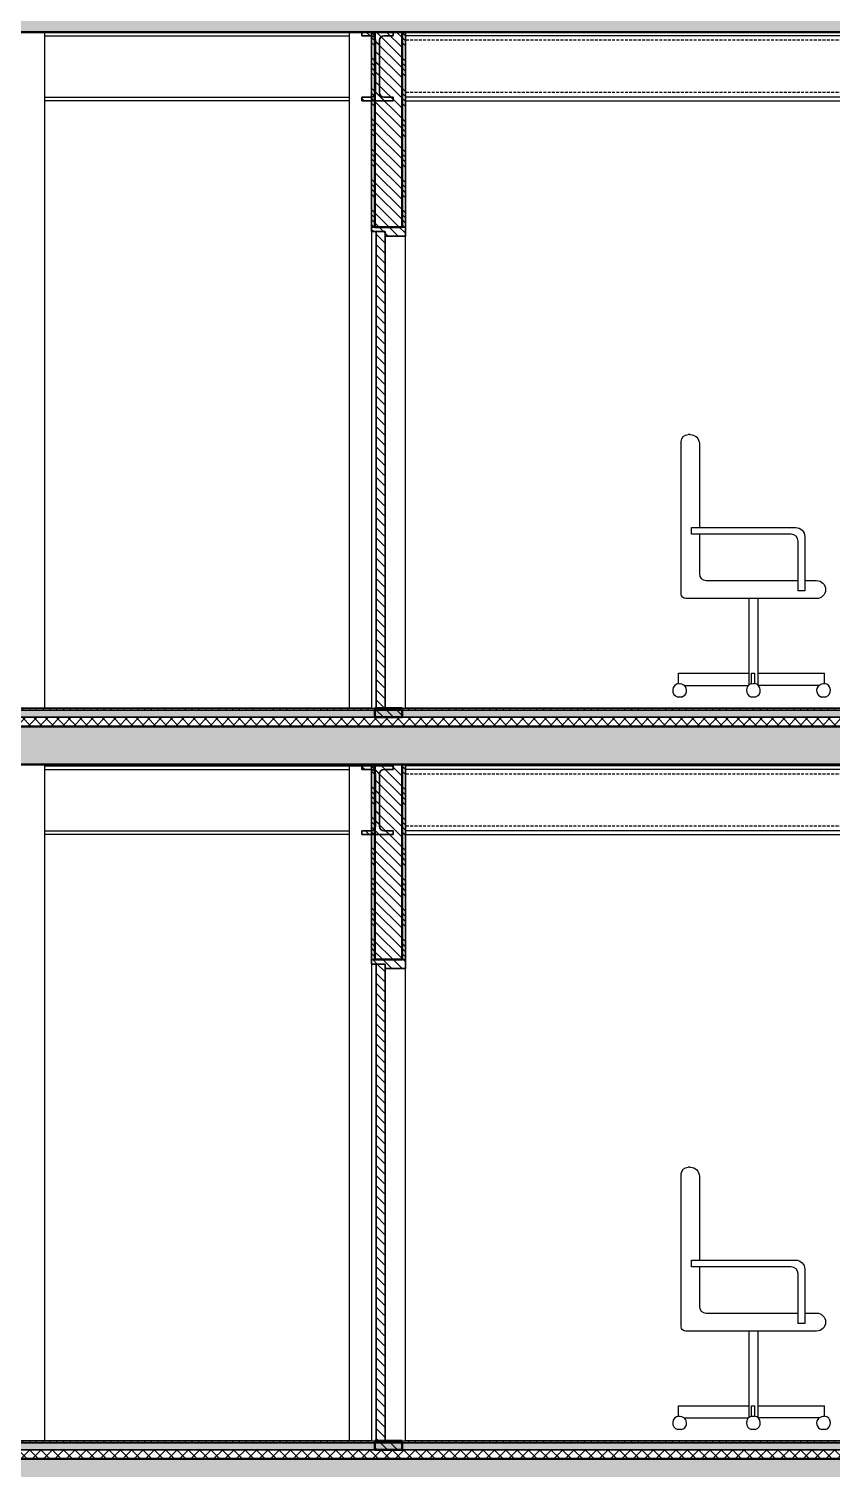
# Model space of a CAD drawing. Header units: millimetres. Extents: x 0 to 18896, y 0 to 22137.
# Drawn here: x 4008 to 7571, y 10184 to 16574 of the extents above; entities that cross this region are included whole.
import ezdxf

# ---------------------------------------------------------------- set-up
doc = ezdxf.new("R2010")
doc.units = ezdxf.units.MM
doc.linetypes.add('DASHED', pattern=[19.05, 12.7, -6.35])
for name, color, linetype in [('Background_0', 7, 'Continuous'), ('Background_DOOR_FRAME', 253, 'Continuous'), ('Background_DOOR_PANEL', 255, 'Continuous'), ('Boundary_0', 7, 'Continuous'), ('Boundary_DOOR_FRAME', 253, 'Continuous'), ('Boundary_DOOR_PANEL', 255, 'Continuous'), ('Boundary_Floor_ Ceramic Tiles', 7, 'Continuous'), ('Boundary_Insulation_ Extruded Polystyrene', 42, 'Continuous'), ('Boundary_Plaster_ Cement', 165, 'Continuous'), ('Boundary_Screed', 7, 'Continuous'), ('Fill_0', 7, 'Continuous'), ('Fill_Concrete_ Reinforced', 85, 'Continuous'), ('Fill_DOOR_FRAME', 253, 'Continuous'), ('Fill_DOOR_PANEL', 255, 'Continuous'), ('Fill_Floor_ Ceramic Tiles', 251, 'Continuous'), ('Fill_Insulation_ Extruded Polystyrene', 42, 'Continuous'), ('Fill_Plaster_ Cement', 253, 'Continuous'), ('Fill_Screed', 251, 'Continuous'), ('Fill_Supporting Wall_ Brick', 11, 'Continuous')]:
    doc.layers.add(name, color=color, linetype=linetype)
for name, color, linetype, lineweight in [('Background_Concrete_ Reinforced', 7, 'Continuous', 9), ('Background_Floor_ Ceramic Tiles', 7, 'Continuous', 9), ('Background_Insulation_ Extruded Polystyrene', 7, 'Continuous', 9), ('Background_Plaster_ Cement', 7, 'Continuous', 9), ('Background_Screed', 7, 'Continuous', 9), ('Background_Supporting Wall_ Brick', 7, 'Continuous', 9), ('Boundary_Concrete_ Reinforced', 99, 'Continuous', 50), ('Boundary_Supporting Wall_ Brick', 14, 'Continuous', 50)]:
    doc.layers.add(name, color=color, linetype=linetype, lineweight=lineweight)
doc.layers.add('BIM_ROOM_LINES', color=7, linetype='Continuous', plot=False)
pattern_1 = [(45, (-21562.4, -14674.708), (-22.45064, 22.45064), [])]
pattern_2 = [(45, (-21562.4, -14674.71), (-67.3519, 67.3519), []), (45, (-21539.95, -14674.71), (-67.3519, 67.3519), []), (45, (-21517.5, -14674.71), (-67.3519, 67.3519), []), (45, (-21495.05, -14674.71), (-67.3519, 67.3519), [])]
pattern_3 = [(15, (-21562.4, -14674.7), (143.684, 248.8682), [25.4, -177.8]), (105, (-21562.4, -14674.7), (-248.8682, 143.684), [25.4, -177.8]), (150, (-21537.87, -14668.13), (-196.2761, -52.592), [35.921, -251.4472]), (15, (-21567.45, -14557.73), (143.684, 248.8682), [25.4, -177.8]), (60, (-21551.9, -14566.71), (-52.592, 196.2761), [17.9605, -269.4077]), (150, (-21551.9, -14566.71), (-196.2761, -52.592), [17.9605, -269.4077]), (15, (-21507, -14488.94), (143.684, 248.8682), [35.921, -167.279]), (60, (-21507, -14488.94), (-52.592, 196.2761), [25.4, -261.9682]), (150, (-21472.3, -14479.64), (-196.2761, -52.592), [25.4, -261.9682]), (105, (-21440.6, -14589.48), (-248.8682, 143.684), [25.4, -177.8]), (60, (-21440.61, -14589.48), (-52.592, 196.2761), [17.9605, -269.4077]), (150, (-21431.63, -14573.93), (-196.2761, -52.592), [17.9605, -269.4077]), (15, (-21551.01, -14619.07), (143.684, 248.8682), [12.7, -170.18]), (15, (-21416.95, -14530.55), (143.684, 248.8682), [12.7, -170.18]), (105, (-21484.86, -14522.45), (-248.8682, 143.684), [12.7, -170.18]), (150, (-21430.75, -14626.28), (-196.2761, -52.592), [17.9605, -269.4077]), (150, (-21552.77, -14514.35), (-196.2761, -52.592), [17.9605, -269.4077]), (60, (-21487.65, -14585.65), (-52.592, 196.2761), [17.9605, -269.4077]), (105, (-21501.5, -14632.1), (-248.8682, 143.684), [3.175, -200.025]), (105, (-21514.5, -14546.83), (-248.8682, 143.684), [3.175, -200.025]), (105, (-21431.53, -14488.44), (-248.8682, 143.684), [3.175, -200.025]), (105, (-21400.52, -14591.89), (-248.8682, 143.684), [3.175, -200.025])]

# ---------------------------------------------------------------- blocks, each defined once
blk = doc.blocks.new('Section Plane (1)__section__MainBuilding.dwg__param__0%7Cnone', base_point=(21562.4, -14674.7))
at = {"layer": 'Fill_0', "extrusion": (1.14214e-27, 1.91319e-29, -1)}
h = blk.add_hatch(dxfattribs=at)
h.set_pattern_fill('ANSI31', color=256, scale=10, style=0)
h.set_pattern_definition(pattern_1)
edge = h.paths.add_edge_path()
edge.add_line((-8318.9, -1941.4), (-8318.9, -1924.7))
edge.add_line((-8318.9, -1924.7), (-8457.9, -1924.7))
edge.add_line((-8457.9, -1924.7), (-8457.9, -1941.4))
edge.add_line((-8457.9, -1941.4), (-8417, -1941.4))
edge.add_spline(control_points=[(-8417, -1941.4), (-8397.1, -1941.4), (-8397.1, -1961.3)], knot_values=[-0.785398, -0.785398, -0.785398, 0.785398, 0.785398, 0.785398], weights=[1, 0.707107, 1], degree=2, periodic=0)
edge.add_line((-8397.1, -1961.3), (-8397.1, -2193.1))
edge.add_spline(control_points=[(-8397.1, -2193.1), (-8397.1, -2213), (-8417, -2213)], knot_values=[-0.785398, -0.785398, -0.785398, 0.785398, 0.785398, 0.785398], weights=[1, 0.707107, 1], degree=2, periodic=0)
edge.add_line((-8417, -2213), (-8457.9, -2213))
edge.add_line((-8457.9, -2213), (-8457.9, -2229.7))
edge.add_line((-8457.9, -2229.7), (-8318.9, -2229.7))
edge.add_line((-8318.9, -2229.7), (-8318.9, -2213))
edge.add_line((-8318.9, -2213), (-8359.8, -2213))
edge.add_spline(control_points=[(-8359.8, -2213), (-8379.7, -2213), (-8379.7, -2193.1)], knot_values=[-0.785398, -0.785398, -0.785398, 0.785398, 0.785398, 0.785398], weights=[1, 0.707107, 1], degree=2, periodic=0)
edge.add_line((-8379.7, -2193.1), (-8379.7, -1961.3))
edge.add_spline(control_points=[(-8379.7, -1961.3), (-8379.7, -1941.4), (-8359.8, -1941.4)], knot_values=[-0.785398, -0.785398, -0.785398, 0.785398, 0.785398, 0.785398], weights=[1, 0.707107, 1], degree=2, periodic=0)
edge.add_line((-8359.8, -1941.4), (-8318.9, -1941.4))
at = {"layer": 'Fill_0', "extrusion": (1.15911e-27, -2.61024e-29, -1)}
h = blk.add_hatch(dxfattribs=at)
h.set_pattern_fill('ANSI31', color=256, scale=10, style=0)
h.set_pattern_definition(pattern_1)
edge = h.paths.add_edge_path()
edge.add_line((-8318.9, -5196.4), (-8318.9, -5179.7))
edge.add_line((-8318.9, -5179.7), (-8457.9, -5179.7))
edge.add_line((-8457.9, -5179.7), (-8457.9, -5196.4))
edge.add_line((-8457.9, -5196.4), (-8417, -5196.4))
edge.add_spline(control_points=[(-8417, -5196.4), (-8397.1, -5196.4), (-8397.1, -5216.3)], knot_values=[-0.785398, -0.785398, -0.785398, 0.785398, 0.785398, 0.785398], weights=[1, 0.707107, 1], degree=2, periodic=0)
edge.add_line((-8397.1, -5216.3), (-8397.1, -5448.1))
edge.add_spline(control_points=[(-8397.1, -5448.1), (-8397.1, -5468), (-8417, -5468)], knot_values=[-0.785398, -0.785398, -0.785398, 0.785398, 0.785398, 0.785398], weights=[1, 0.707107, 1], degree=2, periodic=0)
edge.add_line((-8417, -5468), (-8457.9, -5468))
edge.add_line((-8457.9, -5468), (-8457.9, -5484.7))
edge.add_line((-8457.9, -5484.7), (-8318.9, -5484.7))
edge.add_line((-8318.9, -5484.7), (-8318.9, -5468))
edge.add_line((-8318.9, -5468), (-8359.8, -5468))
edge.add_spline(control_points=[(-8359.8, -5468), (-8379.7, -5468), (-8379.7, -5448.1)], knot_values=[-0.785398, -0.785398, -0.785398, 0.785398, 0.785398, 0.785398], weights=[1, 0.707107, 1], degree=2, periodic=0)
edge.add_line((-8379.7, -5448.1), (-8379.7, -5216.3))
edge.add_spline(control_points=[(-8379.7, -5216.3), (-8379.7, -5196.4), (-8359.8, -5196.4)], knot_values=[-0.785398, -0.785398, -0.785398, 0.785398, 0.785398, 0.785398], weights=[1, 0.707107, 1], degree=2, periodic=0)
edge.add_line((-8359.8, -5196.4), (-8318.9, -5196.4))
at = {"layer": 'Fill_Concrete_ Reinforced', "extrusion": (4.08328e-31, -1.88221e-28, -1)}
h = blk.add_hatch(dxfattribs=at)
h.set_pattern_fill('CONCRETE1', color=256, scale=10, angle=15, style=0)
h.set_pattern_definition(pattern_3)
h.paths.add_polyline_path([(-21382.4, -1924.7), (-6434.4, -1924.7), (-6434.4, -1754.7), (-21242.4, -1754.7), (-21382.4, -1754.7)])
at = {"layer": 'Fill_Concrete_ Reinforced', "extrusion": (-1.84025e-30, 6.94482e-28, -1)}
h = blk.add_hatch(dxfattribs=at)
h.set_pattern_fill('CONCRETE1', color=256, scale=10, angle=15, style=0)
h.set_pattern_definition(pattern_3)
h.paths.add_polyline_path([(-21382.4, -5174.7), (-6434.4, -5174.7), (-6434.4, -5004.7), (-21242.4, -5004.7), (-21382.4, -5004.7)])
at = {"layer": 'Fill_Concrete_ Reinforced', "extrusion": (2.42848e-17, 9.35733e-15, -1)}
h = blk.add_hatch(dxfattribs=at)
h.set_pattern_fill('CONCRETE1', color=256, scale=10, angle=15, style=0)
h.set_pattern_definition([(15, (-21562.4, -14674.7), (143.684, 248.8682), [25.4, -177.8]), (105, (-21562.4, -14674.7), (-248.8682, 143.684), [25.4, -177.8]), (150, (-21537.87, -14668.13), (-196.2761, -52.592), [35.921, -251.4472]), (15, (-21567.45, -14557.73), (143.684, 248.8682), [25.4, -177.8]), (60, (-21551.9, -14566.71), (-52.592, 196.2761), [17.9605, -269.4077]), (150, (-21551.9, -14566.71), (-196.2761, -52.592), [17.9605, -269.4077]), (15, (-21507, -14488.94), (143.684, 248.8682), [35.921, -167.279]), (60, (-21507, -14488.94), (-52.592, 196.2761), [25.4, -261.9682]), (150, (-21472.3, -14479.64), (-196.2761, -52.592), [25.4, -261.9682]), (105, (-21440.6, -14589.48), (-248.8682, 143.684), [25.4, -177.8]), (60, (-21440.61, -14589.48), (-52.592, 196.2761), [17.9605, -269.4077]), (150, (-21431.63, -14573.93), (-196.2761, -52.592), [17.9605, -269.4077]), (15, (-21551.01, -14619.07), (143.684, 248.8682), [12.7, -170.18]), (15, (-21416.95, -14530.55), (143.684, 248.8682), [12.7, -170.18]), (105, (-21484.86, -14522.45), (-248.8682, 143.684), [12.7, -170.18]), (150, (-21430.75, -14626.28), (-196.2761, -52.592), [17.9605, -269.4077]), (150, (-21552.77, -14514.35), (-196.2761, -52.592), [17.9605, -269.4077]), (60, (-21487.65, -14585.65), (-52.592, 196.2761), [17.9605, -269.4077]), (105, (-21501.5, -14632.1), (-248.8682, 143.684), [3.175, -200.025]), (105, (-21514.5, -14546.83), (-248.8682, 143.684), [3.175, -200.025]), (105, (-21431.53, -14488.44), (-248.8682, 143.684), [3.175, -200.025]), (105, (-21400.52, -14591.89), (-248.8682, 143.684), [3.175, -200.025])])
h.paths.add_polyline_path([(-21382.4, -8424.7), (-6434.4, -8424.7), (-6434.4, -8254.7), (-21242.4, -8254.7), (-21382.4, -8254.7)])
at = {"layer": 'Fill_DOOR_FRAME', "extrusion": (-5.79802e-28, -8.13947e-27, -1)}
h = blk.add_hatch(dxfattribs=at)
h.set_pattern_fill('ANSI31', color=256, scale=10, style=0)
h.set_pattern_definition(pattern_1)
h.paths.add_polyline_path([(-8422.4, -2809.7), (-8362.4, -2809.7), (-8362.4, -2789.7), (-8512.4, -2789.7), (-8512.4, -2829.7), (-8422.4, -2829.7)])
at = {"layer": 'Fill_DOOR_FRAME', "extrusion": (-6.58096e-28, -8.90668e-27, -1)}
h = blk.add_hatch(dxfattribs=at)
h.set_pattern_fill('ANSI31', color=256, scale=10, style=0)
h.set_pattern_definition(pattern_1)
h.paths.add_polyline_path([(-8422.4, -6059.7), (-8362.4, -6059.7), (-8362.4, -6039.7), (-8512.4, -6039.7), (-8512.4, -6079.7), (-8422.4, -6079.7)])
at = {"layer": 'Fill_DOOR_PANEL', "extrusion": (0, 0, -1)}
h = blk.add_hatch(dxfattribs=at)
h.set_pattern_fill('ANSI31', color=256, scale=10, style=0)
h.set_pattern_definition(pattern_1)
h.paths.add_polyline_path([(-8422.4, -4924.7), (-8382.4, -4924.7), (-8382.4, -2809.7), (-8422.4, -2809.7)])
h = blk.add_hatch(dxfattribs=at)
h.set_pattern_fill('ANSI31', color=256, scale=10, style=0)
h.set_pattern_definition(pattern_1)
h.paths.add_polyline_path([(-8422.4, -8174.7), (-8382.4, -8174.7), (-8382.4, -6059.7), (-8422.4, -6059.7)])
at = {"layer": 'Fill_Floor_ Ceramic Tiles', "extrusion": (1.8017e-32, 1.44679e-27, -1)}
h = blk.add_hatch(dxfattribs=at)
h.set_pattern_fill('_USER', color=256, scale=30, angle=90, style=0, pattern_type=0)
h.set_pattern_definition([(90, (-21562.4, -14674.708), (-30, -1e-13), [])])
h.paths.add_polyline_path([(-6434.4, -4924.7), (-21242.4, -4924.7), (-21242.4, -4932.7), (-6434.4, -4932.7)])
at = {"layer": 'Fill_Floor_ Ceramic Tiles', "extrusion": (-9.16704e-18, -1.69682e-13, -1)}
h = blk.add_hatch(dxfattribs=at)
h.set_pattern_fill('_USER', color=256, scale=30, angle=90, style=0, pattern_type=0)
h.set_pattern_definition([(90, (-21562.4, -14674.708), (-30, -1e-13), [])])
h.paths.add_polyline_path([(-6434.4, -8174.7), (-21242.4, -8174.7), (-21242.4, -8182.7), (-6434.4, -8182.7)])
at = {"layer": 'Fill_Insulation_ Extruded Polystyrene', "extrusion": (1.8017e-32, 6.94461e-27, -1)}
h = blk.add_hatch(dxfattribs=at)
h.set_pattern_fill('INSULATION', color=256, scale=10, style=0)
h.set_pattern_definition([(45, (-21562.4, -14674.71), (-25.14472, 25.14472), []), (135, (-21562.4, -14674.71), (-25.14472, -25.14472), [])])
h.paths.add_polyline_path([(-6434.4, -4964.7), (-21242.4, -4964.7), (-21242.4, -5004.7), (-6434.4, -5004.7)])
at = {"layer": 'Fill_Insulation_ Extruded Polystyrene', "extrusion": (-9.16704e-18, 3.39364e-15, -1)}
h = blk.add_hatch(dxfattribs=at)
h.set_pattern_fill('INSULATION', color=256, scale=10, style=0)
h.set_pattern_definition([(45, (-21562.4, -14674.71), (-25.14472, 25.14472), []), (135, (-21562.4, -14674.71), (-25.14472, -25.14472), [])])
h.paths.add_polyline_path([(-6434.4, -8214.7), (-21242.4, -8214.7), (-21242.4, -8254.7), (-6434.4, -8254.7)])
at = {"layer": 'Fill_Plaster_ Cement', "extrusion": (-5.89827e-45, 1.95529e-29, -1)}
h = blk.add_hatch(dxfattribs=at)
h.set_pattern_fill('ANSI34', color=256, scale=5, style=0)
h.set_pattern_definition(pattern_2)
h.paths.add_polyline_path([(-8362.4, -2789.7), (-8362.4, -1924.7), (-8377.4, -1924.7), (-8377.4, -2789.7)])
at = {"layer": 'Fill_Plaster_ Cement', "extrusion": (8.92206e-44, 1.97179e-29, -1)}
h = blk.add_hatch(dxfattribs=at)
h.set_pattern_fill('ANSI34', color=256, scale=5, style=0)
h.set_pattern_definition(pattern_2)
h.paths.add_polyline_path([(-8512.4, -1924.7), (-8512.4, -2789.7), (-8497.4, -2789.7), (-8497.4, -1924.7)])
at = {"layer": 'Fill_Plaster_ Cement', "extrusion": (9.35759e-45, 1.55103e-29, -1)}
h = blk.add_hatch(dxfattribs=at)
h.set_pattern_fill('ANSI34', color=256, scale=5, style=0)
h.set_pattern_definition(pattern_2)
h.paths.add_polyline_path([(-8362.4, -6039.7), (-8362.4, -5174.7), (-8377.4, -5174.7), (-8377.4, -6039.7)])
at = {"layer": 'Fill_Plaster_ Cement', "extrusion": (4.11386e-44, 2.27292e-29, -1)}
h = blk.add_hatch(dxfattribs=at)
h.set_pattern_fill('ANSI34', color=256, scale=5, style=0)
h.set_pattern_definition(pattern_2)
h.paths.add_polyline_path([(-8512.4, -5174.7), (-8512.4, -6039.7), (-8497.4, -6039.7), (-8497.4, -5174.7)])
at = {"layer": 'Fill_Screed', "extrusion": (1.8017e-32, 5.42548e-27, -1)}
h = blk.add_hatch(dxfattribs=at)
h.set_pattern_fill('SCREED', color=256, scale=10, angle=15, style=0)
h.set_pattern_definition([(15, (-21562.4, -14674.71), (457.8203, 254.15265), [-63.5, 0, -190.5, 0]), (15, (-21564.04, -14668.57), (457.8203, 254.15265), [-25.4, 0, -88.9, 0, -45.72, 0, -190.5, 0]), (15, (-21565.69, -14662.44), (457.8203, 254.15265), [-12.7, 0, -63.5, 0, -63.5, 0, -139.7, 0, -45.72, 0]), (15, (-21567.33, -14656.31), (457.8203, 254.15265), [-45.72, 0, -203.2, 0]), (15, (-21568.97, -14650.17), (457.8203, 254.15265), [-152.4, 0, -152.4, 0]), (15, (-21570.62, -14644.04), (457.8203, 254.15265), [-215.9, 0]), (15, (-21572.26, -14637.91), (457.8203, 254.15265), [-63.5, 0, -279.4, 0]), (15, (-21573.9, -14631.77), (457.8203, 254.15265), [-88.9, 0, -50.8, 0]), (15, (-21575.55, -14625.64), (457.8203, 254.15265), [-127, 0]), (15, (-21578.84, -14613.37), (457.8203, 254.15265), [-17.78, 0, -190.5, 0, -114.3, 0]), (15, (-21580.48, -14607.24), (457.8203, 254.15265), [-25.4, 0, -2.54, 0, -63.5, 0]), (15, (-21582.12, -14601.1), (457.8203, 254.15265), [-12.7, 0, -165.1, 0, -190.5, 0]), (15, (-21583.77, -14594.97), (457.8203, 254.15265), [-127, 0]), (15, (-21585.41, -14588.84), (457.8203, 254.15265), [-63.5, 0, -266.7, 0]), (15, (-21588.7, -14576.57), (457.8203, 254.15265), [-304.8, 0]), (15, (-21590.34, -14570.44), (457.8203, 254.15265), [-63.5, 0, -5.08, 0, -88.9, 0]), (15, (-21591.98, -14564.3), (457.8203, 254.15265), [-17.78, 0, -127, 0, -50.8, 0, -88.9, 0, -101.6, 0]), (15, (-21593.63, -14558.17), (457.8203, 254.15265), [-38.1, 0, -50.8, 0, -127, 0, -5.08, 0, -63.5, 0]), (15, (-21595.27, -14552.04), (457.8203, 254.15265), [-127, 0])])
h.paths.add_polyline_path([(-6434.4, -4932.7), (-21242.4, -4932.7), (-21242.4, -4964.7), (-6434.4, -4964.7)])
at = {"layer": 'Fill_Screed', "extrusion": (-9.16704e-18, 4.24205e-15, -1)}
h = blk.add_hatch(dxfattribs=at)
h.set_pattern_fill('SCREED', color=256, scale=10, angle=15, style=0)
h.set_pattern_definition([(15, (-21562.4, -14674.71), (457.8203, 254.1527), [-63.5, 0, -190.5, 0]), (15, (-21564.04, -14668.57), (457.8203, 254.1527), [-25.4, 0, -88.9, 0, -45.72, 0, -190.5, 0]), (15, (-21565.69, -14662.44), (457.8203, 254.1527), [-12.7, 0, -63.5, 0, -63.5, 0, -139.7, 0, -45.72, 0]), (15, (-21567.33, -14656.31), (457.8203, 254.1527), [-45.72, 0, -203.2, 0]), (15, (-21568.97, -14650.17), (457.8203, 254.1527), [-152.4, 0, -152.4, 0]), (15, (-21570.62, -14644.04), (457.8203, 254.1527), [-215.9, 0]), (15, (-21572.26, -14637.91), (457.8203, 254.1527), [-63.5, 0, -279.4, 0]), (15, (-21573.9, -14631.77), (457.8203, 254.1527), [-88.9, 0, -50.8, 0]), (15, (-21575.55, -14625.64), (457.8203, 254.1527), [-127, 0]), (15, (-21578.84, -14613.37), (457.8203, 254.1527), [-17.78, 0, -190.5, 0, -114.3, 0]), (15, (-21580.48, -14607.24), (457.8203, 254.1527), [-25.4, 0, -2.54, 0, -63.5, 0]), (15, (-21582.12, -14601.1), (457.8203, 254.1527), [-12.7, 0, -165.1, 0, -190.5, 0]), (15, (-21583.77, -14594.97), (457.8203, 254.1527), [-127, 0]), (15, (-21585.41, -14588.84), (457.8203, 254.1527), [-63.5, 0, -266.7, 0]), (15, (-21588.7, -14576.57), (457.8203, 254.1527), [-304.8, 0]), (15, (-21590.34, -14570.44), (457.8203, 254.1527), [-63.5, 0, -5.08, 0, -88.9, 0]), (15, (-21591.98, -14564.3), (457.8203, 254.1527), [-17.78, 0, -127, 0, -50.8, 0, -88.9, 0, -101.6, 0]), (15, (-21593.63, -14558.17), (457.8203, 254.1527), [-38.1, 0, -50.8, 0, -127, 0, -5.08, 0, -63.5, 0]), (15, (-21595.27, -14552.04), (457.8203, 254.1527), [-127, 0])])
h.paths.add_polyline_path([(-6434.4, -8182.7), (-21242.4, -8182.7), (-21242.4, -8214.7), (-6434.4, -8214.7)])
at = {"layer": 'Fill_Supporting Wall_ Brick', "extrusion": (-7.55949e-46, 2.00479e-29, -1)}
h = blk.add_hatch(dxfattribs=at)
h.set_pattern_fill('ANSI31', color=256, scale=10, style=0)
h.set_pattern_definition(pattern_1)
h.paths.add_polyline_path([(-8497.4, -1924.7), (-8497.4, -2789.7), (-8377.4, -2789.7), (-8377.4, -1924.7)])
at = {"layer": 'Fill_Supporting Wall_ Brick', "extrusion": (1.31522e-41, 2.11473e-27, -1)}
h = blk.add_hatch(dxfattribs=at)
h.set_pattern_fill('ANSI31', color=256, scale=10, style=0)
h.set_pattern_definition(pattern_1)
h.paths.add_polyline_path([(-8497.4, -4924.7), (-8497.4, -4964.7), (-8377.4, -4964.7), (-8377.4, -4924.7)])
at = {"layer": 'Fill_Supporting Wall_ Brick', "extrusion": (-1.70166e-45, 2.25642e-29, -1)}
h = blk.add_hatch(dxfattribs=at)
h.set_pattern_fill('ANSI31', color=256, scale=10, style=0)
h.set_pattern_definition(pattern_1)
h.paths.add_polyline_path([(-8497.4, -5174.7), (-8497.4, -6039.7), (-8377.4, -6039.7), (-8377.4, -5174.7)])
at = {"layer": 'Fill_Supporting Wall_ Brick', "extrusion": (1.51225e-41, 2.43061e-27, -1)}
h = blk.add_hatch(dxfattribs=at)
h.set_pattern_fill('ANSI31', color=256, scale=10, style=0)
h.set_pattern_definition(pattern_1)
h.paths.add_polyline_path([(-8497.4, -8174.7), (-8497.4, -8214.7), (-8377.4, -8214.7), (-8377.4, -8174.7)])
at = {"linetype": 'DASHED'}
for p, q in [((14623.4, -1961.3), (8512.4, -1961.3)), ((14623.4, -2193.1), (8512.4, -2193.1)), ((14623.4, -5216.3), (8512.4, -5216.3)), ((14623.4, -5448.1), (8512.4, -5448.1))]:
    blk.add_line(p, q, dxfattribs=at)
for p, q in [((2834.4, -4924.7), (21730.4, -4924.7)), ((2834.4, -4924.7), (21730.4, -4924.7)), ((2834.4, -8174.7), (21730.4, -8174.7)), ((2834.4, -8174.7), (21730.4, -8174.7)), ((2834.4, -8174.7), (21730.4, -8174.7))]:
    blk.add_line(p, q)
at = {"layer": 'Background_0'}
for p, q in [((6912.4, -1941.4), (8264.4, -1941.4)), ((8264.4, -4924.7), (8264.4, -1924.7)), ((8457.9, -1924.7), (8318.9, -1924.7)), ((8318.9, -1924.7), (8318.9, -1941.4)), ((8318.9, -1941.4), (8359.8, -1941.4)), ((8379.7, -1961.3), (8379.7, -2193.1)), ((8397.1, -2193.1), (8397.1, -1961.3)), ((8417, -1941.4), (8457.9, -1941.4)), ((8457.9, -1941.4), (8457.9, -1924.7)), ((14623.4, -1941.4), (8512.4, -1941.4)), ((6912.4, -2213), (8264.4, -2213)), ((8264.4, -2229.7), (6912.4, -2229.7)), ((8359.8, -2213), (8318.9, -2213)), ((8318.9, -2213), (8318.9, -2229.7)), ((8318.9, -2229.7), (8457.9, -2229.7)), ((8457.9, -2213), (8417, -2213)), ((8457.9, -2229.7), (8457.9, -2213)), ((14623.4, -2213), (8512.4, -2213)), ((8512.4, -2229.7), (14623.4, -2229.7)), ((9735.9, -4417.8), (9735.9, -3740.6)), ((9775.9, -3710.6), (9765.9, -3710.6)), ((9815.9, -3750.6), (9815.9, -4122.8)), ((9781.7, -4122.8), (10243.7, -4122.8)), ((9781.7, -4152.8), (9781.7, -4122.8)), ((10223.7, -4152.8), (9781.7, -4152.8)), ((9815.9, -4152.8), (9815.9, -4327.8)), ((10253.7, -4403.6), (10253.7, -4182.8)), ((10283.7, -4162.8), (10283.7, -4403.6)), ((9845.9, -4357.8), (10253.7, -4357.8)), ((10283.7, -4403.6), (10253.7, -4403.6)), ((10283.7, -4357.8), (10335.9, -4357.8)), ((10335.9, -4437.8), (9755.9, -4437.8)), ((10036.3, -4769.3), (10036.3, -4437.8)), ((10077.4, -4769.3), (10077.4, -4437.8)), ((9724, -4815.7), (9724, -4769.3)), ((9724, -4769.3), (10036.9, -4769.3)), ((10036.9, -4820.5), (10036.9, -4769.3)), ((10047.8, -4769.3), (10060.5, -4769.3)), ((10047.8, -4815.7), (10047.8, -4769.3)), ((10060.5, -4769.3), (10060.5, -4815.2)), ((10076.8, -4822.8), (10076.8, -4769.3)), ((10076.8, -4769.3), (10371.6, -4769.3)), ((10371.6, -4815.7), (10371.6, -4769.3)), ((9748.3, -4822.8), (10034.3, -4822.8)), ((10060.5, -4815.2), (10060.5, -4814.8)), ((10076.5, -4822.8), (10076.8, -4822.8)), ((10347.3, -4822.8), (10076.8, -4822.8)), ((10371.6, -4815.7), (10371.6, -4815)), ((9728.6, -4874.7), (9719.8, -4874.7)), ((9737.4, -4874.7), (9728.6, -4874.7)), ((10055.4, -4874.7), (10046.6, -4874.7)), ((10064.2, -4874.7), (10055.4, -4874.7)), ((10367, -4874.7), (10358.2, -4874.7)), ((10375.8, -4874.7), (10367, -4874.7)), ((6912.4, -5179.7), (8264.4, -5179.7)), ((6912.4, -5196.4), (8264.4, -5196.4)), ((8264.4, -5179.7), (8318.9, -5179.7)), ((8264.4, -8174.7), (8264.4, -5179.7)), ((8457.9, -5179.7), (8318.9, -5179.7)), ((8318.9, -5179.7), (8318.9, -5196.4)), ((8318.9, -5196.4), (8359.8, -5196.4)), ((8379.7, -5216.3), (8379.7, -5448.1)), ((8397.1, -5448.1), (8397.1, -5216.3)), ((8417, -5196.4), (8457.9, -5196.4)), ((8457.9, -5196.4), (8457.9, -5179.7)), ((14623.4, -5179.7), (8512.4, -5179.7)), ((14623.4, -5196.4), (8512.4, -5196.4)), ((6912.4, -5468), (8264.4, -5468)), ((8264.4, -5484.7), (6912.4, -5484.7)), ((8359.8, -5468), (8318.9, -5468)), ((8318.9, -5468), (8318.9, -5484.7)), ((8318.9, -5484.7), (8457.9, -5484.7)), ((8457.9, -5468), (8417, -5468)), ((8457.9, -5484.7), (8457.9, -5468)), ((14623.4, -5468), (8512.4, -5468)), ((8512.4, -5484.7), (14623.4, -5484.7)), ((9775.9, -6960.6), (9765.9, -6960.6)), ((9735.9, -7667.8), (9735.9, -6990.6)), ((9815.9, -7000.6), (9815.9, -7372.8)), ((9781.7, -7372.8), (10243.7, -7372.8)), ((9781.7, -7402.8), (9781.7, -7372.8)), ((10223.7, -7402.8), (9781.7, -7402.8)), ((9815.9, -7402.8), (9815.9, -7577.8)), ((10253.7, -7653.6), (10253.7, -7432.8)), ((10283.7, -7412.8), (10283.7, -7653.6)), ((9845.9, -7607.8), (10253.7, -7607.8)), ((10283.7, -7653.6), (10253.7, -7653.6)), ((10283.7, -7607.8), (10335.9, -7607.8)), ((10335.9, -7687.8), (9755.9, -7687.8)), ((10036.3, -8019.3), (10036.3, -7687.8)), ((10077.4, -8019.3), (10077.4, -7687.8)), ((9724, -8065.7), (9724, -8019.3)), ((9724, -8019.3), (10036.9, -8019.3)), ((10036.9, -8070.5), (10036.9, -8019.3)), ((10047.8, -8019.3), (10060.5, -8019.3)), ((10047.8, -8065.7), (10047.8, -8019.3)), ((10060.5, -8019.3), (10060.5, -8065.2)), ((10076.8, -8072.8), (10076.8, -8019.3)), ((10076.8, -8019.3), (10371.6, -8019.3)), ((10371.6, -8065.7), (10371.6, -8019.3)), ((9748.3, -8072.8), (10034.3, -8072.8)), ((10060.5, -8065.2), (10060.5, -8064.8)), ((10076.5, -8072.8), (10076.8, -8072.8)), ((10347.3, -8072.8), (10076.8, -8072.8)), ((10371.6, -8065.7), (10371.6, -8065)), ((9728.6, -8124.7), (9719.8, -8124.7)), ((9737.4, -8124.7), (9728.6, -8124.7)), ((10055.4, -8124.7), (10046.6, -8124.7)), ((10064.2, -8124.7), (10055.4, -8124.7)), ((10367, -8124.7), (10358.2, -8124.7)), ((10375.8, -8124.7), (10367, -8124.7))]:
    blk.add_line(p, q, dxfattribs=at)
at = {"layer": 'Background_0', "extrusion": (0, 0, -1)}
for centre, start, end in [((-8359.8, -1961.3), 90, 180), ((-8417, -1961.3), 0, 90), ((-8359.8, -2193.1), 180, 270), ((-8417, -2193.1), 270, 0), ((-8359.8, -5216.3), 90, 180), ((-8417, -5216.3), 0, 90), ((-8359.8, -5448.1), 180, 270), ((-8417, -5448.1), 270, 0)]:
    blk.add_arc(centre, 19.9, start, end, dxfattribs=at)
at = {"layer": 'Background_0', "extrusion": (2.94008e-15, 5.69819e-17, -1)}
for centre in [(-9765.9, -3740.6), (-9765.9, -6990.6)]:
    blk.add_arc(centre, 30, 0, 90, dxfattribs=at)
at = {"layer": 'Background_0', "extrusion": (2.87885e-15, 5.69819e-17, -1)}
for centre, radius, start, end in [((-9775.9, -3750.6), 40, 90, 180), ((-9755.9, -4417.8), 20, 270, 0), ((-9775.9, -7000.6), 40, 90, 180), ((-9755.9, -7667.8), 20, 270, 0)]:
    blk.add_arc(centre, radius, start, end, dxfattribs=at)
at = {"layer": 'Background_0'}
for centre, radius, start, end in [((10223.7, -4182.8), 30, 0, 90), ((9845.9, -4327.8), 30, 180, 270), ((9728.6, -4845.2), 30.8, 98.48112, 253.39458), ((9728.6, -4845.2), 30.8, 286.60568, 46.70195), ((10055.4, -4845.2), 30.8, 104.27001, 253.3944), ((10055.4, -4845.2), 30.8, 286.6055, 80.51787), ((10367, -4845.2), 30.8, 133.29794, 253.39446), ((10367, -4845.2), 30.8, 286.60557, 81.51896), ((10223.7, -7432.8), 30, 0, 90), ((9845.9, -7577.8), 30, 180, 270), ((9728.6, -8095.2), 30.8, 98.48113, 253.39451), ((9728.6, -8095.2), 30.8, 286.60575, 46.70203), ((10055.4, -8095.2), 30.8, 104.27007, 253.39434), ((10055.4, -8095.2), 30.8, 286.60557, 80.51783), ((10367, -8095.2), 30.8, 133.29786, 253.3944), ((10367, -8095.2), 30.8, 286.60563, 81.51895)]:
    blk.add_arc(centre, radius, start, end, dxfattribs=at)
at = {"layer": 'Background_0', "extrusion": (2.90946e-15, 1.4883e-16, -1)}
for centre in [(-10243.7, -4162.8), (-10243.7, -7412.8)]:
    blk.add_arc(centre, 40, 90, 180, dxfattribs=at)
at = {"layer": 'Background_0', "extrusion": (2.90946e-15, 8.75981e-17, -1)}
for centre in [(-10335.9, -4397.8), (-10335.9, -7647.8)]:
    blk.add_arc(centre, 40, 90, 270, dxfattribs=at)
at = {"layer": 'Background_0', "extrusion": (2.9707e-15, 2.63657e-17, -1)}
for centre, start, end in [((-9728.6, -4845.2), 81.24694, 131.32555), ((-10367, -4845.2), 48.67445, 98.75306), ((-9728.6, -8095.2), 81.24694, 131.32555), ((-10367, -8095.2), 48.67445, 98.75306)]:
    blk.add_arc(centre, 29.9, start, end, dxfattribs=at)
at = {"layer": 'Background_0', "extrusion": (2.90946e-15, 2.63657e-17, -1)}
for centre in [(-10055.4, -4845.2), (-10055.4, -8095.2)]:
    blk.add_arc(centre, 30.5, 75.5688, 99.58792, dxfattribs=at)
at = {"layer": 'Background_Concrete_ Reinforced'}
for p, q in [((6434.4, -1924.7), (21382.4, -1924.7)), ((21242.4, -5004.7), (6434.4, -5004.7)), ((6434.4, -5174.7), (21382.4, -5174.7)), ((21242.4, -8254.7), (6434.4, -8254.7))]:
    blk.add_line(p, q, dxfattribs=at)
at = {"layer": 'Background_DOOR_FRAME'}
for p, q in [((8362.4, -2789.7), (8362.4, -2809.7)), ((8512.4, -2789.7), (8362.4, -2789.7)), ((8362.4, -2809.7), (8422.4, -2809.7)), ((8422.4, -2809.7), (8422.4, -2829.7)), ((8512.4, -2829.7), (8512.4, -2789.7)), ((8422.4, -2829.7), (8512.4, -2829.7)), ((8362.4, -6039.7), (8362.4, -6059.7)), ((8512.4, -6039.7), (8362.4, -6039.7)), ((8362.4, -6059.7), (8422.4, -6059.7)), ((8422.4, -6059.7), (8422.4, -6079.7)), ((8512.4, -6079.7), (8512.4, -6039.7)), ((8422.4, -6079.7), (8512.4, -6079.7))]:
    blk.add_line(p, q, dxfattribs=at)
at = {"layer": 'Background_DOOR_PANEL'}
for p, q in [((8382.4, -2809.7), (8382.4, -4924.7)), ((8422.4, -2809.7), (8382.4, -2809.7)), ((8422.4, -4924.7), (8422.4, -2809.7)), ((8382.4, -4924.7), (8422.4, -4924.7)), ((8382.4, -6059.7), (8382.4, -8174.7)), ((8422.4, -6059.7), (8382.4, -6059.7)), ((8422.4, -8174.7), (8422.4, -6059.7)), ((8382.4, -8174.7), (8422.4, -8174.7))]:
    blk.add_line(p, q, dxfattribs=at)
at = {"layer": 'Background_Floor_ Ceramic Tiles'}
for p, q in [((21242.4, -4924.7), (6434.4, -4924.7)), ((6434.4, -4932.7), (21242.4, -4932.7)), ((21242.4, -8174.7), (6434.4, -8174.7)), ((6434.4, -8182.7), (21242.4, -8182.7))]:
    blk.add_line(p, q, dxfattribs=at)
at = {"layer": 'Background_Insulation_ Extruded Polystyrene'}
for p, q in [((21242.4, -4964.7), (6434.4, -4964.7)), ((6434.4, -5004.7), (21242.4, -5004.7)), ((21242.4, -8214.7), (6434.4, -8214.7)), ((6434.4, -8254.7), (21242.4, -8254.7))]:
    blk.add_line(p, q, dxfattribs=at)
at = {"layer": 'Background_Plaster_ Cement'}
for p, q in [((6912.4, -1924.7), (6912.4, -4924.7)), ((6912.4, -4924.7), (6912.4, -1924.7)), ((8377.4, -1924.7), (8362.4, -1924.7)), ((8362.4, -1924.7), (8362.4, -2789.7)), ((8377.4, -2789.7), (8377.4, -1924.7)), ((8512.4, -1924.7), (8497.4, -1924.7)), ((8497.4, -1924.7), (8497.4, -2789.7)), ((8512.4, -2789.7), (8512.4, -1924.7)), ((8362.4, -2789.7), (8377.4, -2789.7)), ((8497.4, -2789.7), (8512.4, -2789.7)), ((6912.4, -5174.7), (6912.4, -8174.7)), ((6912.4, -8174.7), (6912.4, -5174.7)), ((8377.4, -5174.7), (8362.4, -5174.7)), ((8362.4, -5174.7), (8362.4, -6039.7)), ((8377.4, -6039.7), (8377.4, -5174.7)), ((8512.4, -5174.7), (8497.4, -5174.7)), ((8497.4, -5174.7), (8497.4, -6039.7)), ((8512.4, -6039.7), (8512.4, -5174.7)), ((8362.4, -6039.7), (8377.4, -6039.7)), ((8497.4, -6039.7), (8512.4, -6039.7))]:
    blk.add_line(p, q, dxfattribs=at)
at = {"layer": 'Background_Screed'}
for p, q in [((21242.4, -4932.7), (6434.4, -4932.7)), ((6434.4, -4964.7), (21242.4, -4964.7)), ((21242.4, -8182.7), (6434.4, -8182.7)), ((6434.4, -8214.7), (21242.4, -8214.7))]:
    blk.add_line(p, q, dxfattribs=at)
at = {"layer": 'Background_Supporting Wall_ Brick'}
for p, q in [((8377.4, -1924.7), (8377.4, -2789.7)), ((8497.4, -1924.7), (8377.4, -1924.7)), ((8497.4, -2789.7), (8497.4, -1924.7)), ((8377.4, -2789.7), (8497.4, -2789.7)), ((8497.4, -4924.7), (8377.4, -4924.7)), ((8377.4, -4924.7), (8377.4, -4964.7)), ((8377.4, -4964.7), (8497.4, -4964.7)), ((8497.4, -4964.7), (8497.4, -4924.7)), ((8377.4, -5174.7), (8377.4, -6039.7)), ((8497.4, -5174.7), (8377.4, -5174.7)), ((8497.4, -6039.7), (8497.4, -5174.7)), ((8377.4, -6039.7), (8497.4, -6039.7)), ((8497.4, -8174.7), (8377.4, -8174.7)), ((8377.4, -8174.7), (8377.4, -8214.7)), ((8497.4, -8214.7), (8497.4, -8174.7)), ((8377.4, -8214.7), (8497.4, -8214.7))]:
    blk.add_line(p, q, dxfattribs=at)
at = {"layer": 'BIM_ROOM_LINES'}
for p, q in [((6434.4, -1924.7), (8362.4, -1924.7)), ((6912.4, -4924.7), (6912.4, -1924.7)), ((8362.4, -1924.7), (8362.4, -4924.7)), ((8512.4, -1924.7), (21230.4, -1924.7)), ((8512.4, -4924.7), (8512.4, -1924.7)), ((8362.4, -4924.7), (6434.4, -4924.7)), ((21230.4, -4924.7), (8512.4, -4924.7)), ((6434.4, -5174.7), (8362.4, -5174.7)), ((6912.4, -8174.7), (6912.4, -5174.7)), ((8362.4, -5174.7), (8362.4, -8174.7)), ((8512.4, -8174.7), (8512.4, -5174.7)), ((8512.4, -5174.7), (21230.4, -5174.7)), ((8362.4, -8174.7), (6434.4, -8174.7)), ((21230.4, -8174.7), (8512.4, -8174.7))]:
    blk.add_line(p, q, dxfattribs=at)
at = {"layer": 'Boundary_0', "extrusion": (0, 1, 0)}
for p, q in [((8318.9, -1941.4), (8318.9, -1924.7)), ((8318.9, -1924.7), (8457.9, -1924.7)), ((8359.8, -1941.4), (8318.9, -1941.4)), ((8379.7, -2193.1), (8379.7, -1961.3)), ((8397.1, -1961.3), (8397.1, -2193.1)), ((8457.9, -1941.4), (8417, -1941.4)), ((8457.9, -1924.7), (8457.9, -1941.4)), ((8318.9, -2229.7), (8318.9, -2213)), ((8318.9, -2213), (8359.8, -2213)), ((8457.9, -2229.7), (8318.9, -2229.7)), ((8417, -2213), (8457.9, -2213)), ((8457.9, -2213), (8457.9, -2229.7)), ((8318.9, -5196.4), (8318.9, -5179.7)), ((8318.9, -5179.7), (8457.9, -5179.7)), ((8359.8, -5196.4), (8318.9, -5196.4)), ((8379.7, -5448.1), (8379.7, -5216.3)), ((8397.1, -5216.3), (8397.1, -5448.1)), ((8457.9, -5196.4), (8417, -5196.4)), ((8457.9, -5179.7), (8457.9, -5196.4)), ((8318.9, -5484.7), (8318.9, -5468)), ((8318.9, -5468), (8359.8, -5468)), ((8457.9, -5484.7), (8318.9, -5484.7)), ((8417, -5468), (8457.9, -5468)), ((8457.9, -5468), (8457.9, -5484.7))]:
    blk.add_line(p, q, dxfattribs=at)
at = {"layer": 'Boundary_0'}
for centre, start, end in [((8359.8, -1961.3), 0, 90), ((8417, -1961.3), 90, 180), ((8359.8, -2193.1), 270, 0), ((8417, -2193.1), 180, 270), ((8359.8, -5216.3), 0, 90), ((8417, -5216.3), 90, 180), ((8359.8, -5448.1), 270, 0), ((8417, -5448.1), 180, 270)]:
    blk.add_arc(centre, 19.9, start, end, dxfattribs=at)
at = {"layer": 'Boundary_Concrete_ Reinforced', "extrusion": (0, 1, 0)}
for p, q in [((21382.4, -1924.7), (6434.4, -1924.7)), ((6434.4, -5004.7), (21242.4, -5004.7)), ((21382.4, -5174.7), (6434.4, -5174.7)), ((6434.4, -8254.7), (21242.4, -8254.7))]:
    blk.add_line(p, q, dxfattribs=at)
at = {"layer": 'Boundary_DOOR_FRAME', "extrusion": (0, 1, 0)}
for p, q in [((8362.4, -2809.7), (8362.4, -2789.7)), ((8362.4, -2789.7), (8512.4, -2789.7)), ((8422.4, -2809.7), (8362.4, -2809.7)), ((8422.4, -2829.7), (8422.4, -2809.7)), ((8512.4, -2789.7), (8512.4, -2829.7)), ((8512.4, -2829.7), (8422.4, -2829.7)), ((8362.4, -6059.7), (8362.4, -6039.7)), ((8362.4, -6039.7), (8512.4, -6039.7)), ((8422.4, -6059.7), (8362.4, -6059.7)), ((8422.4, -6079.7), (8422.4, -6059.7)), ((8512.4, -6039.7), (8512.4, -6079.7)), ((8512.4, -6079.7), (8422.4, -6079.7))]:
    blk.add_line(p, q, dxfattribs=at)
at = {"layer": 'Boundary_DOOR_PANEL', "extrusion": (0, 1, 0)}
for p, q in [((8382.4, -4924.7), (8382.4, -2809.7)), ((8382.4, -2809.7), (8422.4, -2809.7)), ((8422.4, -2809.7), (8422.4, -4924.7)), ((8422.4, -4924.7), (8382.4, -4924.7)), ((8382.4, -8174.7), (8382.4, -6059.7)), ((8382.4, -6059.7), (8422.4, -6059.7)), ((8422.4, -6059.7), (8422.4, -8174.7)), ((8422.4, -8174.7), (8382.4, -8174.7))]:
    blk.add_line(p, q, dxfattribs=at)
at = {"layer": 'Boundary_Floor_ Ceramic Tiles', "extrusion": (0, 1, 0)}
for p, q in [((6434.4, -4924.7), (21242.4, -4924.7)), ((21242.4, -4932.7), (6434.4, -4932.7)), ((6434.4, -8174.7), (21242.4, -8174.7)), ((21242.4, -8182.7), (6434.4, -8182.7))]:
    blk.add_line(p, q, dxfattribs=at)
at = {"layer": 'Boundary_Insulation_ Extruded Polystyrene', "extrusion": (0, 1, 0)}
for p, q in [((6434.4, -4964.7), (21242.4, -4964.7)), ((21242.4, -5004.7), (6434.4, -5004.7)), ((6434.4, -8214.7), (21242.4, -8214.7)), ((21242.4, -8254.7), (6434.4, -8254.7))]:
    blk.add_line(p, q, dxfattribs=at)
at = {"layer": 'Boundary_Plaster_ Cement', "extrusion": (0, 1, 0)}
for p, q in [((8362.4, -2789.7), (8362.4, -1924.7)), ((8362.4, -1924.7), (8377.4, -1924.7)), ((8377.4, -1924.7), (8377.4, -2789.7)), ((8497.4, -2789.7), (8497.4, -1924.7)), ((8497.4, -1924.7), (8512.4, -1924.7)), ((8512.4, -1924.7), (8512.4, -2789.7)), ((8377.4, -2789.7), (8362.4, -2789.7)), ((8512.4, -2789.7), (8497.4, -2789.7)), ((8362.4, -6039.7), (8362.4, -5174.7)), ((8362.4, -5174.7), (8377.4, -5174.7)), ((8377.4, -5174.7), (8377.4, -6039.7)), ((8497.4, -6039.7), (8497.4, -5174.7)), ((8497.4, -5174.7), (8512.4, -5174.7)), ((8512.4, -5174.7), (8512.4, -6039.7)), ((8377.4, -6039.7), (8362.4, -6039.7)), ((8512.4, -6039.7), (8497.4, -6039.7))]:
    blk.add_line(p, q, dxfattribs=at)
at = {"layer": 'Boundary_Screed', "extrusion": (0, 1, 0)}
for p, q in [((6434.4, -4932.7), (21242.4, -4932.7)), ((21242.4, -4964.7), (6434.4, -4964.7)), ((6434.4, -8182.7), (21242.4, -8182.7)), ((21242.4, -8214.7), (6434.4, -8214.7))]:
    blk.add_line(p, q, dxfattribs=at)
at = {"layer": 'Boundary_Supporting Wall_ Brick', "extrusion": (0, 1, 0)}
for p, q in [((8377.4, -2789.7), (8377.4, -1924.7)), ((8377.4, -1924.7), (8497.4, -1924.7)), ((8497.4, -1924.7), (8497.4, -2789.7)), ((8497.4, -2789.7), (8377.4, -2789.7)), ((8377.4, -4964.7), (8377.4, -4924.7)), ((8377.4, -4924.7), (8497.4, -4924.7)), ((8497.4, -4964.7), (8377.4, -4964.7)), ((8497.4, -4924.7), (8497.4, -4964.7)), ((8377.4, -6039.7), (8377.4, -5174.7)), ((8377.4, -5174.7), (8497.4, -5174.7)), ((8497.4, -5174.7), (8497.4, -6039.7)), ((8497.4, -6039.7), (8377.4, -6039.7)), ((8377.4, -8214.7), (8377.4, -8174.7)), ((8377.4, -8174.7), (8497.4, -8174.7)), ((8497.4, -8174.7), (8497.4, -8214.7)), ((8497.4, -8214.7), (8377.4, -8214.7))]:
    blk.add_line(p, q, dxfattribs=at)

msp = doc.modelspace()

# ---------------------------------------------------------------- block references
msp.add_blockref('Section Plane (1)__section__MainBuilding.dwg__param__0%7Cnone', (18728, 3810))

doc.saveas('drawing.dxf')
